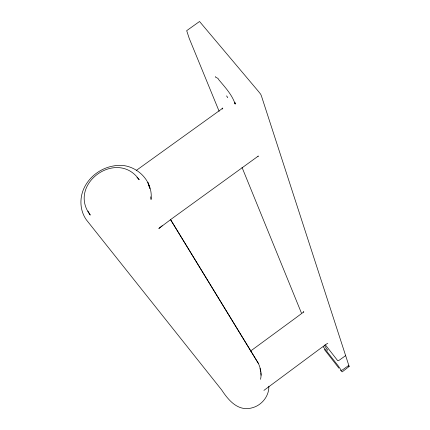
<?xml version="1.0" encoding="UTF-8"?>
<svg xmlns="http://www.w3.org/2000/svg" width="430" height="430" viewBox="0 0 430 430"><rect width="100%" height="100%" fill="white"/><g stroke="black" fill="none" stroke-linecap="round" stroke-linejoin="round"><path stroke-width="0.64" d="M340.512 370.219L342.167 371.891L349.149 366.457L261.462 96.062L260.704 94.245L258.516 91.488L199.536 21.5L186.684 30.67L189.2 38.329L219.139 111.295M260.532 379.335C261.859 373.966 260.623 368.386 258.403 363.436L170.651 219.784M261.075 375.25L260.827 372.702M227.712 97.18L227.615 97.449L226.562 95.885M235.221 103.834C235.07 105.275 234.866 99.97 235.135 104.006C232.114 94.724 224.917 87.086 218.72 79.647C218.58 77.776 214.167 77.244 215.699 76.637M327.741 349.982L327.483 350.208L324.268 345.059M162.207 225.739L158.831 228.491L172.038 218.548L258.392 155.999M263.918 390.392L319.323 349.267L327.294 343.468L327.794 343.527M250.534 351.09L295.759 317.888L303.618 312.035L303.698 311.546L303.768 312.212M345.666 355.61L339.34 360.13L338.082 360.732L337.577 360.517L325.386 344.876M348.832 365.376L342.715 369.746L341.587 370.434L341.098 370.117L338.346 366.032L323.231 346.8M136.396 170.35L222.81 108.183L222.138 108.731L222.278 107.994L222.552 109.069M257.925 156.208L258.285 156.348M136.96 177.337L139.223 179.788C117.379 148.226 66.741 184.266 90.273 215.091L87.93 211.055M348.757 366.226L349.138 366.683M324.295 349.348L338.851 368.08M258.403 363.436L170.339 219.278M242.025 167.404L301.414 313.002M260.032 368.424L260.601 371.477M150.747 196.811L151.054 199.477C153.488 179.138 133.44 161.701 113.654 165.948L113.488 165.964C101.41 167.99 90.526 175.768 84.801 186.604L84.721 186.765C79.249 197.139 79.555 210.431 86.521 220.036L221.649 389.919C228.771 400.787 238.596 412.23 253.066 407.549C262.149 404.791 269.159 395.837 268.852 386.237M148.629 184.653L147.931 182.589L149.833 188.404L148.629 184.653"/></g></svg>
